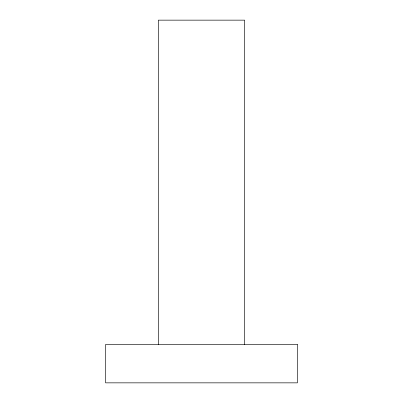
<?xml version="1.0" encoding="UTF-8"?>
<svg xmlns="http://www.w3.org/2000/svg" width="403" height="403" viewBox="0 0 403 403"><rect width="100%" height="100%" fill="white"/><g stroke="black" fill="none" stroke-linecap="round" stroke-linejoin="round"><path stroke-width="0.6" d="M244.671 344.469L244.671 20.15L158.329 20.15L158.329 344.469M297.439 344.469L105.561 344.469L105.561 382.85L297.439 382.85L297.439 344.469"/></g></svg>
